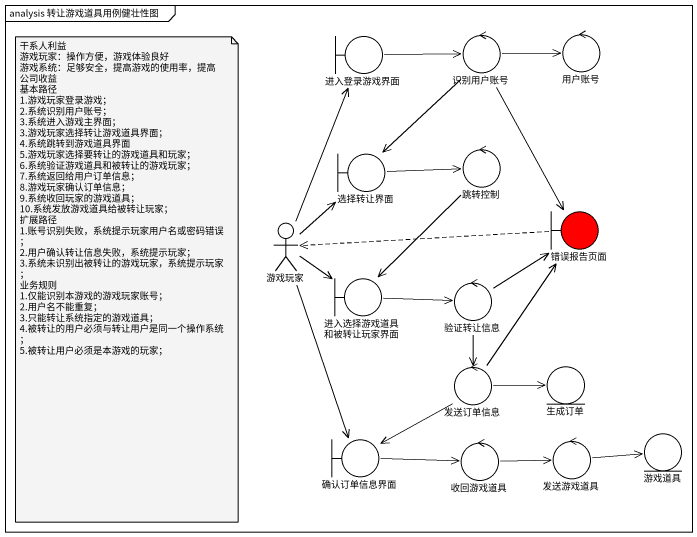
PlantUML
@startuml
mainframe analysis 转让游戏道具用例健壮性图
boundary 进入登录游戏界面
control 识别用户账号
control 用户账号
control 跳转控制
boundary 选择转让界面
actor 游戏玩家
boundary 错误报告页面 #FF0000
boundary 进入选择游戏道具和被转让玩家界面
control 验证转让信息
control 发送订单信息
entity 生成订单
boundary 确认订单信息界面
control 收回游戏道具
control 发送游戏道具
entity 游戏道具
进入登录游戏界面 -right-> 识别用户账号
识别用户账号 -right-> 用户账号
识别用户账号 --> 选择转让界面
识别用户账号 --> 错误报告页面
跳转控制 --> 进入选择游戏道具和被转让玩家界面
选择转让界面 -right-> 跳转控制
游戏玩家 -up-> 进入登录游戏界面
游戏玩家 -up-> 选择转让界面
游戏玩家 --> 进入选择游戏道具和被转让玩家界面
游戏玩家 --> 确认订单信息界面
错误报告页面 .left.> 游戏玩家
进入选择游戏道具和被转让玩家界面 -right-> 验证转让信息
验证转让信息 -up-> 错误报告页面
验证转让信息 --> 发送订单信息
发送订单信息 -up-> 错误报告页面
发送订单信息 -right-> 生成订单
发送订单信息 --> 确认订单信息界面
确认订单信息界面 -right-> 收回游戏道具
收回游戏道具 -right-> 发送游戏道具
发送游戏道具 -right-> 游戏道具
note as N1
  干系人利益
  游戏玩家：操作方便，游戏体验良好
  游戏系统：足够安全，提高游戏的使用率，提高公司收益
  基本路径
  1.游戏玩家登录游戏；
  2.系统识别用户账号；
  3.系统进入游戏主界面；
  3.游戏玩家选择转让游戏道具界面；
  4.系统跳转到游戏道具界面
  5.游戏玩家选择要转让的游戏道具和玩家；
  6.系统验证游戏道具和被转让的游戏玩家；
  7.系统返回给用户订单信息；
  8.游戏玩家确认订单信息；
  9.系统收回玩家的游戏道具；
  10.系统发放游戏道具给被转让玩家；
  扩展路径
  1.账号识别失败，系统提示玩家用户名或密码错误；
  2.用户确认转让信息失败，系统提示玩家；
  3.系统未识别出被转让的游戏玩家，系统提示玩家；
  业务规则
  1.仅能识别本游戏的游戏玩家账号；
  2.用户名不能重复；
  3.只能转让系统指定的游戏道具；
  4.被转让的用户必须与转让用户是同一个操作系统；
  5.被转让用户必须是本游戏的玩家；
end note
@enduml
